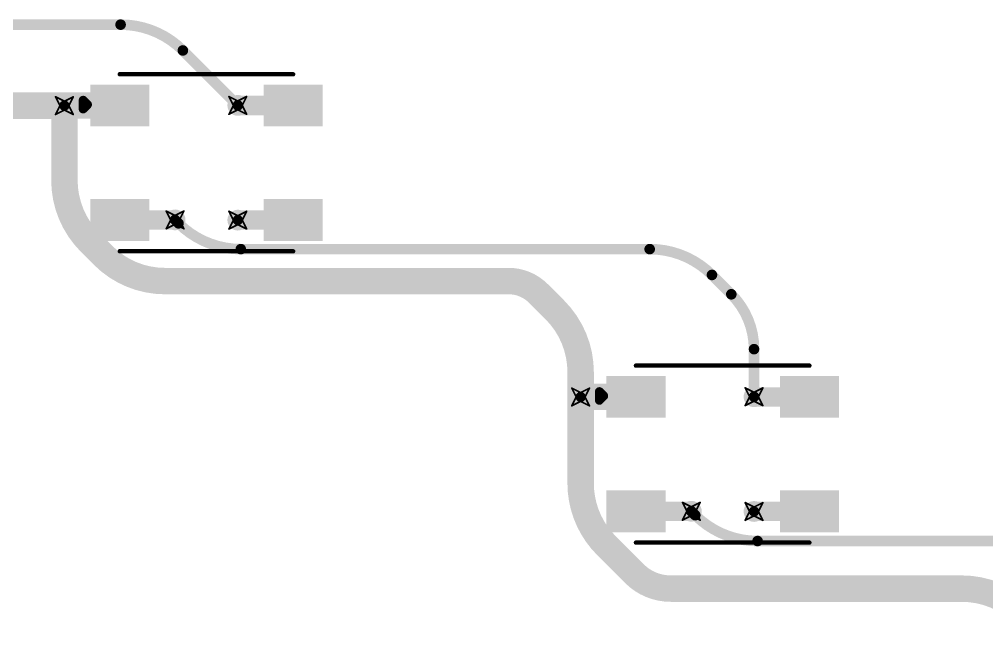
# Model space of a CAD drawing. Header units: inches. Extents: x -11 to 1110, y -7 to 455.
# Drawn here: x 548.43 to 576.32, y 255.49 to 273.02 of the extents above; entities that cross this region are included whole.
import ezdxf

# ---------------------------------------------------------------- set-up
doc = ezdxf.new("R2010")
doc.units = ezdxf.units.IN
for name, color, linetype in [('Bottom Layer', 5, 'Continuous'), ('Drill Drawing', 1, 'Continuous'), ('Top Layer', 1, 'Continuous'), ('Top Overlay', 2, 'Continuous'), ('Top Paste', 8, 'Continuous'), ('Top Solder', 216, 'Continuous'), ('Via Holes', 16, 'Continuous')]:
    doc.layers.add(name, color=color, linetype=linetype)

# ---------------------------------------------------------------- blocks, each defined once
blk = doc.blocks.new('WS2812B_B_W_186')
at = {"layer": 'Top Layer'}
for points in [[(-3.24999985, 2.15000078), (-1.75000031, 2.15000078), (-1.75000031, 1.15000278), (-3.24999985, 1.15000278)], [(3.24999985, 1.15000278), (1.75000031, 1.15000278), (1.75000031, 2.15000078), (3.24999985, 2.15000078)], [(-3.24999985, -1.15000024), (-1.75000031, -1.15000024), (-1.75000031, -2.14999824), (-3.24999985, -2.14999824)], [(1.75000031, -1.15000024), (3.24999985, -1.15000024), (3.24999985, -2.14999824), (1.75000031, -2.14999824)]]:
    blk.add_hatch(color=1, dxfattribs=at).paths.add_polyline_path(points)
at = {"layer": 'Top Paste'}
for points in [[(-3.24999985, 2.15000078), (-1.75000031, 2.15000078), (-1.75000031, 1.15000278), (-3.24999985, 1.15000278)], [(3.24999985, 1.15000278), (1.75000031, 1.15000278), (1.75000031, 2.15000078), (3.24999985, 2.15000078)], [(-3.24999985, -1.15000024), (-1.75000031, -1.15000024), (-1.75000031, -2.14999824), (-3.24999985, -2.14999824)], [(1.75000031, -1.15000024), (3.24999985, -1.15000024), (3.24999985, -2.14999824), (1.75000031, -2.14999824)]]:
    blk.add_hatch(color=8, dxfattribs=at).paths.add_polyline_path(points)
at = {"layer": 'Top Solder'}
for points in [[(-3.35159985, 2.25160078), (-1.64840031, 2.25160078), (-1.64840031, 1.04840278), (-3.35159985, 1.04840278)], [(3.35159985, 1.04840278), (1.64840031, 1.04840278), (1.64840031, 2.25160078), (3.35159985, 2.25160078)], [(-3.35159985, -1.04840024), (-1.64840031, -1.04840024), (-1.64840031, -2.25159824), (-3.35159985, -2.25159824)], [(1.64840031, -1.04840024), (3.35159985, -1.04840024), (3.35159985, -2.25159824), (1.64840031, -2.25159824)]]:
    blk.add_hatch(color=216, dxfattribs=at).paths.add_polyline_path(points)
at = {"layer": 'Top Overlay'}
for points in [[(-2.50000008, 2.55080008, 0.127, 0.127, 0), (2.50000008, 2.55080008, 0.127, 0.127, 0)], [(-3.556, 1.8034, 0.254, 0.254, 0), (-3.429, 1.6764, 0.254, 0.254, 0)], [(-3.556, 1.5494, 0.254, 0.254, 0), (-3.556, 1.8034, 0.254, 0.254, 0)], [(-3.556, 1.5494, 0.254, 0.254, 0), (-3.429, 1.6764, 0.254, 0.254, 0)], [(-2.50000008, -2.55079754, 0.127, 0.127, 0), (2.50000008, -2.55079754, 0.127, 0.127, 0)]]:
    blk.add_lwpolyline(points, format="xyseb", dxfattribs=at)
for points in [[(-2.53175008, 2.55080008, 0.0635, 0.0635, 1), (-2.46825008, 2.55080008, 0.0635, 0.0635, 1)], [(2.46825008, 2.55080008, 0.0635, 0.0635, 1), (2.53175008, 2.55080008, 0.0635, 0.0635, 1)], [(-3.619499999999999, 1.8034, 0.127, 0.127, 1), (-3.4925, 1.8034, 0.127, 0.127, 1)], [(-3.619499999999999, 1.8034, 0.127, 0.127, 1), (-3.4925, 1.8034, 0.127, 0.127, 1)], [(-3.619499999999999, 1.5494, 0.127, 0.127, 1), (-3.4925, 1.5494, 0.127, 0.127, 1)], [(-3.619499999999999, 1.5494, 0.127, 0.127, 1), (-3.4925, 1.5494, 0.127, 0.127, 1)], [(-3.4925, 1.6764, 0.127, 0.127, 1), (-3.3655, 1.6764, 0.127, 0.127, 1)], [(-3.4925, 1.6764, 0.127, 0.127, 1), (-3.3655, 1.6764, 0.127, 0.127, 1)], [(-2.53175008, -2.55079754, 0.0635, 0.0635, 1), (-2.46825008, -2.55079754, 0.0635, 0.0635, 1)], [(2.46825008, -2.55079754, 0.0635, 0.0635, 1), (2.53175008, -2.55079754, 0.0635, 0.0635, 1)]]:
    blk.add_lwpolyline(points, format="xyseb", close=True, dxfattribs=at)
blk = doc.blocks.new('WS2812B_B_W_195')
at = {"layer": 'Top Layer'}
for points in [[(-3.24999985, 2.15000078), (-1.75000031, 2.15000078), (-1.75000031, 1.15000278), (-3.24999985, 1.15000278)], [(3.24999985, 1.15000278), (1.75000031, 1.15000278), (1.75000031, 2.15000078), (3.24999985, 2.15000078)], [(-3.24999985, -1.15000024), (-1.75000031, -1.15000024), (-1.75000031, -2.14999824), (-3.24999985, -2.14999824)], [(1.75000031, -1.15000024), (3.24999985, -1.15000024), (3.24999985, -2.14999824), (1.75000031, -2.14999824)]]:
    blk.add_hatch(color=1, dxfattribs=at).paths.add_polyline_path(points)
at = {"layer": 'Top Paste'}
for points in [[(-3.24999985, 2.15000078), (-1.75000031, 2.15000078), (-1.75000031, 1.15000278), (-3.24999985, 1.15000278)], [(3.24999985, 1.15000278), (1.75000031, 1.15000278), (1.75000031, 2.15000078), (3.24999985, 2.15000078)], [(-3.24999985, -1.15000024), (-1.75000031, -1.15000024), (-1.75000031, -2.14999824), (-3.24999985, -2.14999824)], [(1.75000031, -1.15000024), (3.24999985, -1.15000024), (3.24999985, -2.14999824), (1.75000031, -2.14999824)]]:
    blk.add_hatch(color=8, dxfattribs=at).paths.add_polyline_path(points)
at = {"layer": 'Top Solder'}
for points in [[(-3.35159985, 2.25160078), (-1.64840031, 2.25160078), (-1.64840031, 1.04840278), (-3.35159985, 1.04840278)], [(3.35159985, 1.04840278), (1.64840031, 1.04840278), (1.64840031, 2.25160078), (3.35159985, 2.25160078)], [(-3.35159985, -1.04840024), (-1.64840031, -1.04840024), (-1.64840031, -2.25159824), (-3.35159985, -2.25159824)], [(1.64840031, -1.04840024), (3.35159985, -1.04840024), (3.35159985, -2.25159824), (1.64840031, -2.25159824)]]:
    blk.add_hatch(color=216, dxfattribs=at).paths.add_polyline_path(points)
at = {"layer": 'Top Overlay'}
for points in [[(-2.50000008, 2.55080008, 0.127, 0.127, 0), (2.50000008, 2.55080008, 0.127, 0.127, 0)], [(-3.556, 1.8034, 0.254, 0.254, 0), (-3.429, 1.6764, 0.254, 0.254, 0)], [(-3.556, 1.5494, 0.254, 0.254, 0), (-3.556, 1.8034, 0.254, 0.254, 0)], [(-3.556, 1.5494, 0.254, 0.254, 0), (-3.429, 1.6764, 0.254, 0.254, 0)], [(-2.50000008, -2.55079754, 0.127, 0.127, 0), (2.50000008, -2.55079754, 0.127, 0.127, 0)]]:
    blk.add_lwpolyline(points, format="xyseb", dxfattribs=at)
for points in [[(-2.53175008, 2.55080008, 0.0635, 0.0635, 1), (-2.46825008, 2.55080008, 0.0635, 0.0635, 1)], [(2.46825008, 2.55080008, 0.0635, 0.0635, 1), (2.53175008, 2.55080008, 0.0635, 0.0635, 1)], [(-3.619499999999999, 1.8034, 0.127, 0.127, 1), (-3.4925, 1.8034, 0.127, 0.127, 1)], [(-3.619499999999999, 1.8034, 0.127, 0.127, 1), (-3.4925, 1.8034, 0.127, 0.127, 1)], [(-3.619499999999999, 1.5494, 0.127, 0.127, 1), (-3.4925, 1.5494, 0.127, 0.127, 1)], [(-3.619499999999999, 1.5494, 0.127, 0.127, 1), (-3.4925, 1.5494, 0.127, 0.127, 1)], [(-3.4925, 1.6764, 0.127, 0.127, 1), (-3.3655, 1.6764, 0.127, 0.127, 1)], [(-3.4925, 1.6764, 0.127, 0.127, 1), (-3.3655, 1.6764, 0.127, 0.127, 1)], [(-2.53175008, -2.55079754, 0.0635, 0.0635, 1), (-2.46825008, -2.55079754, 0.0635, 0.0635, 1)], [(2.46825008, -2.55079754, 0.0635, 0.0635, 1), (2.53175008, -2.55079754, 0.0635, 0.0635, 1)]]:
    blk.add_lwpolyline(points, format="xyseb", close=True, dxfattribs=at)

msp = doc.modelspace()

# ---------------------------------------------------------------- hatches: boundary and pattern name
at = {"layer": 'Bottom Layer'}
h = msp.add_hatch(color=5, dxfattribs=at)
edge = h.paths.add_edge_path()
edge.add_arc((549.72896912, 270.5376098), 0.2999994, 0, 360)
h = msp.add_hatch(color=5, dxfattribs=at)
edge = h.paths.add_edge_path()
edge.add_arc((554.72896928, 270.5443916), 0.2999994, 0, 360)
h = msp.add_hatch(color=5, dxfattribs=at)
edge = h.paths.add_edge_path()
edge.add_arc((552.9202302, 267.24439058), 0.2999994, 0, 360)
h = msp.add_hatch(color=5, dxfattribs=at)
edge = h.paths.add_edge_path()
edge.add_arc((554.72896928, 267.23760878), 0.2999994, 0, 360)
h = msp.add_hatch(color=5, dxfattribs=at)
edge = h.paths.add_edge_path()
edge.add_arc((564.61515982, 262.13966622), 0.2999994, 0, 360)
h = msp.add_hatch(color=5, dxfattribs=at)
edge = h.paths.add_edge_path()
edge.add_arc((569.6151599799999, 262.14644802), 0.2999994, 0, 360)
h = msp.add_hatch(color=5, dxfattribs=at)
edge = h.paths.add_edge_path()
edge.add_arc((567.8064209, 258.846447), 0.2999994, 0, 360)
h = msp.add_hatch(color=5, dxfattribs=at)
edge = h.paths.add_edge_path()
edge.add_arc((569.6151599799999, 258.8396652), 0.2999994, 0, 360)
at = {"layer": 'Top Layer'}
h = msp.add_hatch(color=1, dxfattribs=at)
edge = h.paths.add_edge_path()
edge.add_arc((549.72896912, 270.5376098), 0.2999994, 0, 360)
h = msp.add_hatch(color=1, dxfattribs=at)
edge = h.paths.add_edge_path()
edge.add_arc((554.72896928, 270.5443916), 0.2999994, 0, 360)
h = msp.add_hatch(color=1, dxfattribs=at)
edge = h.paths.add_edge_path()
edge.add_arc((552.9202302, 267.24439058), 0.2999994, 0, 360)
h = msp.add_hatch(color=1, dxfattribs=at)
edge = h.paths.add_edge_path()
edge.add_arc((554.72896928, 267.23760878), 0.2999994, 0, 360)
h = msp.add_hatch(color=1, dxfattribs=at)
edge = h.paths.add_edge_path()
edge.add_arc((564.61515982, 262.13966622), 0.2999994, 0, 360)
h = msp.add_hatch(color=1, dxfattribs=at)
edge = h.paths.add_edge_path()
edge.add_arc((569.6151599799999, 262.14644802), 0.2999994, 0, 360)
h = msp.add_hatch(color=1, dxfattribs=at)
edge = h.paths.add_edge_path()
edge.add_arc((567.8064209, 258.846447), 0.2999994, 0, 360)
h = msp.add_hatch(color=1, dxfattribs=at)
edge = h.paths.add_edge_path()
edge.add_arc((569.6151599799999, 258.8396652), 0.2999994, 0, 360)
at = {"layer": 'Via Holes'}
h = msp.add_hatch(color=7, dxfattribs=at)
edge = h.paths.add_edge_path()
edge.add_arc((549.72896912, 270.5376098), 0.1499997, 0, 360)
h = msp.add_hatch(color=7, dxfattribs=at)
edge = h.paths.add_edge_path()
edge.add_arc((554.72896928, 270.5443916), 0.1499997, 0, 360)
h = msp.add_hatch(color=7, dxfattribs=at)
edge = h.paths.add_edge_path()
edge.add_arc((552.9202302, 267.24439058), 0.1499997, 0, 360)
h = msp.add_hatch(color=7, dxfattribs=at)
edge = h.paths.add_edge_path()
edge.add_arc((554.72896928, 267.23760878), 0.1499997, 0, 360)
h = msp.add_hatch(color=7, dxfattribs=at)
edge = h.paths.add_edge_path()
edge.add_arc((564.61515982, 262.13966622), 0.1499997, 0, 360)
h = msp.add_hatch(color=7, dxfattribs=at)
edge = h.paths.add_edge_path()
edge.add_arc((569.6151599799999, 262.14644802), 0.1499997, 0, 360)
h = msp.add_hatch(color=7, dxfattribs=at)
edge = h.paths.add_edge_path()
edge.add_arc((567.8064209, 258.846447), 0.1499997, 0, 360)
h = msp.add_hatch(color=7, dxfattribs=at)
edge = h.paths.add_edge_path()
edge.add_arc((569.6151599799999, 258.8396652), 0.1499997, 0, 360)

# ---------------------------------------------------------------- linework, layer by layer
at = {"layer": 'Bottom Layer'}
for points in [[(540.11492434, 272.8722, 0.3048, 0.3048, 0), (551.3490573199999, 272.8722, 0.3048, 0.3048, 0)], [(551.3490573199999, 272.8722, 0.3048, 0.3048, -0.198912367379658), (553.1451090999999, 272.12825178, 0.3048, 0.3048, 0)], [(553.1451090999999, 272.12825178, 0.3048, 0.3048, 0), (554.72896928, 270.5443916, 0.3048, 0.3048, 0)], [(538.3614937599999, 270.5376098, 0.7619999999999999, 0.7619999999999999, 0), (549.72896912, 270.5376098, 0.7619999999999999, 0.7619999999999999, 0)], [(549.72896912, 268.39033444, 0.7619999999999999, 0.7619999999999999, 0), (549.72896912, 270.5376098, 0.7619999999999999, 0.7619999999999999, 0)], [(550.47291734, 266.59428266, 0.7619999999999999, 0.7619999999999999, -0.198912367379658), (549.72896912, 268.39033444, 0.7619999999999999, 0.7619999999999999, 0)], [(552.9202302, 267.24439058, 0.3048, 0.3048, 0), (553.0188736399999, 267.14574714, 0.3048, 0.3048, 0)], [(554.81492542, 266.40179892, 0.3048, 0.3048, -0.198912367379658), (553.0188736399999, 267.14574714, 0.3048, 0.3048, 0)], [(550.47291734, 266.59428266, 0.7619999999999999, 0.7619999999999999, 0), (550.8498, 266.2174, 0.7619999999999999, 0.7619999999999999, 0)], [(552.6281098799999, 265.4808, 0.7619999999999999, 0.7619999999999999, -0.198912367379658), (550.8498, 266.2174, 0.7619999999999999, 0.7619999999999999, 0)], [(554.81492542, 266.40179892, 0.3048, 0.3048, 0), (566.60589752, 266.40179892, 0.3048, 0.3048, 0)], [(566.60589752, 266.40179892, 0.3048, 0.3048, -0.198912367379658), (568.4019493, 265.6578507, 0.3048, 0.3048, 0)], [(552.6281098799999, 265.4808, 0.7619999999999999, 0.7619999999999999, 0), (562.5389054, 265.4808, 0.7619999999999999, 0.7619999999999999, 0)], [(562.5389054, 265.4808, 0.7619999999999999, 0.7619999999999999, -0.198912367379658), (563.3974, 265.1252, 0.7619999999999999, 0.7619999999999999, 0)], [(568.4019493, 265.6578507, 0.3048, 0.3048, 0), (568.96009144, 265.09970856, 0.3048, 0.3048, 0)], [(563.3974, 265.1252, 0.7619999999999999, 0.7619999999999999, 0), (563.8712115999999, 264.6513884, 0.7619999999999999, 0.7619999999999999, 0)], [(563.8712115999999, 264.6513884, 0.7619999999999999, 0.7619999999999999, -0.198912367379658), (564.61515982, 262.85533662, 0.7619999999999999, 0.7619999999999999, 0)], [(568.96009144, 265.09970856, 0.3048, 0.3048, -0.198897164109242), (569.6151599799999, 263.5181039, 0.3048, 0.3048, 0)], [(569.6151599799999, 262.14644802, 0.3048, 0.3048, 0), (569.6151599799999, 263.5181039, 0.3048, 0.3048, 0)], [(564.61515982, 262.13966622, 0.7619999999999999, 0.7619999999999999, 0), (564.61515982, 262.85533662, 0.7619999999999999, 0.7619999999999999, 0)], [(564.61515982, 259.65094374, 0.7619999999999999, 0.7619999999999999, 0), (564.61515982, 262.13966622, 0.7619999999999999, 0.7619999999999999, 0)], [(565.3591080399999, 257.85489196, 0.7619999999999999, 0.7619999999999999, -0.198912367379658), (564.61515982, 259.65094374, 0.7619999999999999, 0.7619999999999999, 0)], [(567.8064209, 258.846447, 0.3048, 0.3048, 0), (567.92111968, 258.73174822, 0.3048, 0.3048, 0)], [(569.7171714599999, 257.9878, 0.3048, 0.3048, -0.198912367379658), (567.92111968, 258.73174822, 0.3048, 0.3048, 0)], [(565.3591080399999, 257.85489196, 0.7619999999999999, 0.7619999999999999, 0), (566.1659999999999, 257.0479999999999, 0.7619999999999999, 0.7619999999999999, 0)], [(569.7171714599999, 257.9878, 0.3048, 0.3048, 0), (579.74429644, 257.9878, 0.3048, 0.3048, 0)], [(567.2084566399999, 256.6162, 0.7619999999999999, 0.7619999999999999, -0.198912367379658), (566.1659999999999, 257.0479999999999, 0.7619999999999999, 0.7619999999999999, 0)], [(567.2084566399999, 256.6162, 0.7619999999999999, 0.7619999999999999, 0), (575.6040964399999, 256.6162, 0.7619999999999999, 0.7619999999999999, 0)], [(575.6040964399999, 256.6162, 0.7619999999999999, 0.7619999999999999, -0.198912367379658), (577.40014822, 255.87225178, 0.7619999999999999, 0.7619999999999999, 0)]]:
    msp.add_lwpolyline(points, format="xyseb", dxfattribs=at)
for points in [[(551.27285732, 272.8722, 0.1524, 0.1524, 1), (551.42525732, 272.8722, 0.1524, 0.1524, 1)], [(551.27285732, 272.8722, 0.1524, 0.1524, 1), (551.42525732, 272.8722, 0.1524, 0.1524, 1)], [(553.0689090999999, 272.12825178, 0.1524, 0.1524, 1), (553.2213091, 272.12825178, 0.1524, 0.1524, 1)], [(553.0689090999999, 272.12825178, 0.1524, 0.1524, 1), (553.2213091, 272.12825178, 0.1524, 0.1524, 1)], [(549.53846912, 270.5376098, 0.3809999999999999, 0.3809999999999999, 1), (549.9194691199999, 270.5376098, 0.3809999999999999, 0.3809999999999999, 1)], [(549.53846912, 270.5376098, 0.3809999999999999, 0.3809999999999999, 1), (549.9194691199999, 270.5376098, 0.3809999999999999, 0.3809999999999999, 1)], [(554.65276928, 270.5443916, 0.1524, 0.1524, 1), (554.80516928, 270.5443916, 0.1524, 0.1524, 1)], [(549.53846912, 268.39033444, 0.3809999999999999, 0.3809999999999999, 1), (549.9194691199999, 268.39033444, 0.3809999999999999, 0.3809999999999999, 1)], [(549.53846912, 268.39033444, 0.3809999999999999, 0.3809999999999999, 1), (549.9194691199999, 268.39033444, 0.3809999999999999, 0.3809999999999999, 1)], [(552.8440301999999, 267.24439058, 0.1524, 0.1524, 1), (552.9964302, 267.24439058, 0.1524, 0.1524, 1)], [(552.94267364, 267.14574714, 0.1524, 0.1524, 1), (553.09507364, 267.14574714, 0.1524, 0.1524, 1)], [(552.94267364, 267.14574714, 0.1524, 0.1524, 1), (553.09507364, 267.14574714, 0.1524, 0.1524, 1)], [(550.28241734, 266.59428266, 0.3809999999999999, 0.3809999999999999, 1), (550.66341734, 266.59428266, 0.3809999999999999, 0.3809999999999999, 1)], [(550.28241734, 266.59428266, 0.3809999999999999, 0.3809999999999999, 1), (550.66341734, 266.59428266, 0.3809999999999999, 0.3809999999999999, 1)], [(550.6593, 266.2174, 0.3809999999999999, 0.3809999999999999, 1), (551.0403, 266.2174, 0.3809999999999999, 0.3809999999999999, 1)], [(550.6593, 266.2174, 0.3809999999999999, 0.3809999999999999, 1), (551.0403, 266.2174, 0.3809999999999999, 0.3809999999999999, 1)], [(554.7387254199999, 266.40179892, 0.1524, 0.1524, 1), (554.89112542, 266.40179892, 0.1524, 0.1524, 1)], [(554.7387254199999, 266.40179892, 0.1524, 0.1524, 1), (554.89112542, 266.40179892, 0.1524, 0.1524, 1)], [(566.52969752, 266.40179892, 0.1524, 0.1524, 1), (566.68209752, 266.40179892, 0.1524, 0.1524, 1)], [(566.52969752, 266.40179892, 0.1524, 0.1524, 1), (566.68209752, 266.40179892, 0.1524, 0.1524, 1)], [(552.43760988, 265.4808, 0.3809999999999999, 0.3809999999999999, 1), (552.8186098799999, 265.4808, 0.3809999999999999, 0.3809999999999999, 1)], [(552.43760988, 265.4808, 0.3809999999999999, 0.3809999999999999, 1), (552.8186098799999, 265.4808, 0.3809999999999999, 0.3809999999999999, 1)], [(562.3484053999999, 265.4808, 0.3809999999999999, 0.3809999999999999, 1), (562.7294053999999, 265.4808, 0.3809999999999999, 0.3809999999999999, 1)], [(562.3484053999999, 265.4808, 0.3809999999999999, 0.3809999999999999, 1), (562.7294053999999, 265.4808, 0.3809999999999999, 0.3809999999999999, 1)], [(568.3257493, 265.6578507, 0.1524, 0.1524, 1), (568.4781492999999, 265.6578507, 0.1524, 0.1524, 1)], [(568.3257493, 265.6578507, 0.1524, 0.1524, 1), (568.4781492999999, 265.6578507, 0.1524, 0.1524, 1)], [(563.2069, 265.1252, 0.3809999999999999, 0.3809999999999999, 1), (563.5879, 265.1252, 0.3809999999999999, 0.3809999999999999, 1)], [(563.2069, 265.1252, 0.3809999999999999, 0.3809999999999999, 1), (563.5879, 265.1252, 0.3809999999999999, 0.3809999999999999, 1)], [(563.6807115999999, 264.6513884, 0.3809999999999999, 0.3809999999999999, 1), (564.0617116, 264.6513884, 0.3809999999999999, 0.3809999999999999, 1)], [(563.6807115999999, 264.6513884, 0.3809999999999999, 0.3809999999999999, 1), (564.0617116, 264.6513884, 0.3809999999999999, 0.3809999999999999, 1)], [(568.88389144, 265.09970856, 0.1524, 0.1524, 1), (569.03629144, 265.09970856, 0.1524, 0.1524, 1)], [(568.88389144, 265.09970856, 0.1524, 0.1524, 1), (569.03629144, 265.09970856, 0.1524, 0.1524, 1)], [(569.53895998, 263.5181039, 0.1524, 0.1524, 1), (569.69135998, 263.5181039, 0.1524, 0.1524, 1)], [(569.53895998, 263.5181039, 0.1524, 0.1524, 1), (569.69135998, 263.5181039, 0.1524, 0.1524, 1)], [(564.42465982, 262.85533662, 0.3809999999999999, 0.3809999999999999, 1), (564.80565982, 262.85533662, 0.3809999999999999, 0.3809999999999999, 1)], [(564.42465982, 262.85533662, 0.3809999999999999, 0.3809999999999999, 1), (564.80565982, 262.85533662, 0.3809999999999999, 0.3809999999999999, 1)], [(564.42465982, 262.13966622, 0.3809999999999999, 0.3809999999999999, 1), (564.80565982, 262.13966622, 0.3809999999999999, 0.3809999999999999, 1)], [(564.42465982, 262.13966622, 0.3809999999999999, 0.3809999999999999, 1), (564.80565982, 262.13966622, 0.3809999999999999, 0.3809999999999999, 1)], [(569.53895998, 262.14644802, 0.1524, 0.1524, 1), (569.69135998, 262.14644802, 0.1524, 0.1524, 1)], [(564.42465982, 259.65094374, 0.3809999999999999, 0.3809999999999999, 1), (564.80565982, 259.65094374, 0.3809999999999999, 0.3809999999999999, 1)], [(564.42465982, 259.65094374, 0.3809999999999999, 0.3809999999999999, 1), (564.80565982, 259.65094374, 0.3809999999999999, 0.3809999999999999, 1)], [(567.7302209, 258.846447, 0.1524, 0.1524, 1), (567.8826209, 258.846447, 0.1524, 0.1524, 1)], [(567.84491968, 258.73174822, 0.1524, 0.1524, 1), (567.9973196799999, 258.73174822, 0.1524, 0.1524, 1)], [(567.84491968, 258.73174822, 0.1524, 0.1524, 1), (567.9973196799999, 258.73174822, 0.1524, 0.1524, 1)], [(565.16860804, 257.85489196, 0.3809999999999999, 0.3809999999999999, 1), (565.54960804, 257.85489196, 0.3809999999999999, 0.3809999999999999, 1)], [(565.16860804, 257.85489196, 0.3809999999999999, 0.3809999999999999, 1), (565.54960804, 257.85489196, 0.3809999999999999, 0.3809999999999999, 1)], [(569.64097146, 257.9878, 0.1524, 0.1524, 1), (569.7933714599999, 257.9878, 0.1524, 0.1524, 1)], [(569.64097146, 257.9878, 0.1524, 0.1524, 1), (569.7933714599999, 257.9878, 0.1524, 0.1524, 1)], [(565.9754999999999, 257.0479999999999, 0.3809999999999999, 0.3809999999999999, 1), (566.3565, 257.0479999999999, 0.3809999999999999, 0.3809999999999999, 1)], [(565.9754999999999, 257.0479999999999, 0.3809999999999999, 0.3809999999999999, 1), (566.3565, 257.0479999999999, 0.3809999999999999, 0.3809999999999999, 1)], [(567.01795664, 256.6162, 0.3809999999999999, 0.3809999999999999, 1), (567.3989566399999, 256.6162, 0.3809999999999999, 0.3809999999999999, 1)], [(567.01795664, 256.6162, 0.3809999999999999, 0.3809999999999999, 1), (567.3989566399999, 256.6162, 0.3809999999999999, 0.3809999999999999, 1)], [(575.4135964399999, 256.6162, 0.3809999999999999, 0.3809999999999999, 1), (575.79459644, 256.6162, 0.3809999999999999, 0.3809999999999999, 1)], [(575.4135964399999, 256.6162, 0.3809999999999999, 0.3809999999999999, 1), (575.79459644, 256.6162, 0.3809999999999999, 0.3809999999999999, 1)]]:
    msp.add_lwpolyline(points, format="xyseb", close=True, dxfattribs=at)
at = {"layer": 'Drill Drawing'}
for points in [[(549.47496912, 270.7916098, 0.0508, 0.0508, 0), (549.72896912, 270.6646098, 0.0508, 0.0508, 0)], [(549.47496912, 270.7916098, 0.0508, 0.0508, 0), (549.6019691199999, 270.5376098, 0.0508, 0.0508, 0)], [(549.72896912, 270.6646098, 0.0508, 0.0508, 0), (549.98296912, 270.7916098, 0.0508, 0.0508, 0)], [(549.8559691199999, 270.5376098, 0.0508, 0.0508, 0), (549.98296912, 270.7916098, 0.0508, 0.0508, 0)], [(554.47496928, 270.7983915999999, 0.0508, 0.0508, 0), (554.72896928, 270.6713916, 0.0508, 0.0508, 0)], [(554.47496928, 270.7983915999999, 0.0508, 0.0508, 0), (554.6019692799999, 270.5443916, 0.0508, 0.0508, 0)], [(554.47496928, 270.2903916, 0.0508, 0.0508, 0), (554.6019692799999, 270.5443916, 0.0508, 0.0508, 0)], [(554.72896928, 270.6713916, 0.0508, 0.0508, 0), (554.9829692799999, 270.7983915999999, 0.0508, 0.0508, 0)], [(554.85596928, 270.5443916, 0.0508, 0.0508, 0), (554.9829692799999, 270.7983915999999, 0.0508, 0.0508, 0)], [(554.85596928, 270.5443916, 0.0508, 0.0508, 0), (554.9829692799999, 270.2903916, 0.0508, 0.0508, 0)], [(549.47496912, 270.2836098, 0.0508, 0.0508, 0), (549.6019691199999, 270.5376098, 0.0508, 0.0508, 0)], [(549.47496912, 270.2836098, 0.0508, 0.0508, 0), (549.72896912, 270.4106098, 0.0508, 0.0508, 0)], [(549.72896912, 270.4106098, 0.0508, 0.0508, 0), (549.98296912, 270.2836098, 0.0508, 0.0508, 0)], [(549.8559691199999, 270.5376098, 0.0508, 0.0508, 0), (549.98296912, 270.2836098, 0.0508, 0.0508, 0)], [(554.47496928, 270.2903916, 0.0508, 0.0508, 0), (554.72896928, 270.4173916, 0.0508, 0.0508, 0)], [(554.72896928, 270.4173916, 0.0508, 0.0508, 0), (554.9829692799999, 270.2903916, 0.0508, 0.0508, 0)], [(552.6662302, 267.49839058, 0.0508, 0.0508, 0), (552.9202302, 267.37139058, 0.0508, 0.0508, 0)], [(552.6662302, 267.49839058, 0.0508, 0.0508, 0), (552.7932301999999, 267.24439058, 0.0508, 0.0508, 0)], [(552.9202302, 267.37139058, 0.0508, 0.0508, 0), (553.1742302, 267.49839058, 0.0508, 0.0508, 0)], [(553.0472302, 267.24439058, 0.0508, 0.0508, 0), (553.1742302, 267.49839058, 0.0508, 0.0508, 0)], [(554.47496928, 267.49160878, 0.0508, 0.0508, 0), (554.72896928, 267.36460878, 0.0508, 0.0508, 0)], [(554.47496928, 267.49160878, 0.0508, 0.0508, 0), (554.6019692799999, 267.23760878, 0.0508, 0.0508, 0)], [(554.72896928, 267.36460878, 0.0508, 0.0508, 0), (554.9829692799999, 267.49160878, 0.0508, 0.0508, 0)], [(554.85596928, 267.23760878, 0.0508, 0.0508, 0), (554.9829692799999, 267.49160878, 0.0508, 0.0508, 0)], [(552.6662302, 266.99039058, 0.0508, 0.0508, 0), (552.7932301999999, 267.24439058, 0.0508, 0.0508, 0)], [(553.0472302, 267.24439058, 0.0508, 0.0508, 0), (553.1742302, 266.99039058, 0.0508, 0.0508, 0)], [(554.47496928, 266.98360878, 0.0508, 0.0508, 0), (554.6019692799999, 267.23760878, 0.0508, 0.0508, 0)], [(554.85596928, 267.23760878, 0.0508, 0.0508, 0), (554.9829692799999, 266.98360878, 0.0508, 0.0508, 0)], [(552.6662302, 266.99039058, 0.0508, 0.0508, 0), (552.9202302, 267.1173905799999, 0.0508, 0.0508, 0)], [(552.9202302, 267.1173905799999, 0.0508, 0.0508, 0), (553.1742302, 266.99039058, 0.0508, 0.0508, 0)], [(554.47496928, 266.98360878, 0.0508, 0.0508, 0), (554.72896928, 267.11060878, 0.0508, 0.0508, 0)], [(554.72896928, 267.11060878, 0.0508, 0.0508, 0), (554.9829692799999, 266.98360878, 0.0508, 0.0508, 0)], [(564.3611598199999, 262.3936662199999, 0.0508, 0.0508, 0), (564.61515982, 262.26666622, 0.0508, 0.0508, 0)], [(564.3611598199999, 262.3936662199999, 0.0508, 0.0508, 0), (564.48815982, 262.13966622, 0.0508, 0.0508, 0)], [(564.61515982, 262.26666622, 0.0508, 0.0508, 0), (564.8691598199999, 262.3936662199999, 0.0508, 0.0508, 0)], [(564.74215982, 262.13966622, 0.0508, 0.0508, 0), (564.8691598199999, 262.3936662199999, 0.0508, 0.0508, 0)], [(569.3611599799999, 262.40044802, 0.0508, 0.0508, 0), (569.6151599799999, 262.27344802, 0.0508, 0.0508, 0)], [(569.3611599799999, 262.40044802, 0.0508, 0.0508, 0), (569.48815998, 262.14644802, 0.0508, 0.0508, 0)], [(569.6151599799999, 262.27344802, 0.0508, 0.0508, 0), (569.86915998, 262.40044802, 0.0508, 0.0508, 0)], [(569.7421599799999, 262.14644802, 0.0508, 0.0508, 0), (569.86915998, 262.40044802, 0.0508, 0.0508, 0)], [(564.3611598199999, 261.88566622, 0.0508, 0.0508, 0), (564.48815982, 262.13966622, 0.0508, 0.0508, 0)], [(564.3611598199999, 261.88566622, 0.0508, 0.0508, 0), (564.61515982, 262.01266622, 0.0508, 0.0508, 0)], [(564.61515982, 262.01266622, 0.0508, 0.0508, 0), (564.8691598199999, 261.88566622, 0.0508, 0.0508, 0)], [(564.74215982, 262.13966622, 0.0508, 0.0508, 0), (564.8691598199999, 261.88566622, 0.0508, 0.0508, 0)], [(569.3611599799999, 261.89244802, 0.0508, 0.0508, 0), (569.48815998, 262.14644802, 0.0508, 0.0508, 0)], [(569.3611599799999, 261.89244802, 0.0508, 0.0508, 0), (569.6151599799999, 262.01944802, 0.0508, 0.0508, 0)], [(569.6151599799999, 262.01944802, 0.0508, 0.0508, 0), (569.86915998, 261.89244802, 0.0508, 0.0508, 0)], [(569.7421599799999, 262.14644802, 0.0508, 0.0508, 0), (569.86915998, 261.89244802, 0.0508, 0.0508, 0)], [(567.5524208999999, 259.100447, 0.0508, 0.0508, 0), (567.8064209, 258.973447, 0.0508, 0.0508, 0)], [(567.5524208999999, 259.100447, 0.0508, 0.0508, 0), (567.6794209, 258.846447, 0.0508, 0.0508, 0)], [(567.5524208999999, 258.592447, 0.0508, 0.0508, 0), (567.6794209, 258.846447, 0.0508, 0.0508, 0)], [(567.8064209, 258.973447, 0.0508, 0.0508, 0), (568.0604208999999, 259.100447, 0.0508, 0.0508, 0)], [(567.9334209, 258.846447, 0.0508, 0.0508, 0), (568.0604208999999, 259.100447, 0.0508, 0.0508, 0)], [(567.9334209, 258.846447, 0.0508, 0.0508, 0), (568.0604208999999, 258.592447, 0.0508, 0.0508, 0)], [(569.3611599799999, 259.0936652, 0.0508, 0.0508, 0), (569.6151599799999, 258.9666652, 0.0508, 0.0508, 0)], [(569.3611599799999, 259.0936652, 0.0508, 0.0508, 0), (569.48815998, 258.8396652, 0.0508, 0.0508, 0)], [(569.3611599799999, 258.5856652, 0.0508, 0.0508, 0), (569.48815998, 258.8396652, 0.0508, 0.0508, 0)], [(569.6151599799999, 258.9666652, 0.0508, 0.0508, 0), (569.86915998, 259.0936652, 0.0508, 0.0508, 0)], [(569.7421599799999, 258.8396652, 0.0508, 0.0508, 0), (569.86915998, 259.0936652, 0.0508, 0.0508, 0)], [(569.7421599799999, 258.8396652, 0.0508, 0.0508, 0), (569.86915998, 258.5856652, 0.0508, 0.0508, 0)], [(567.5524208999999, 258.592447, 0.0508, 0.0508, 0), (567.8064209, 258.719447, 0.0508, 0.0508, 0)], [(567.8064209, 258.719447, 0.0508, 0.0508, 0), (568.0604208999999, 258.592447, 0.0508, 0.0508, 0)], [(569.3611599799999, 258.5856652, 0.0508, 0.0508, 0), (569.6151599799999, 258.7126651999999, 0.0508, 0.0508, 0)], [(569.6151599799999, 258.7126651999999, 0.0508, 0.0508, 0), (569.86915998, 258.5856652, 0.0508, 0.0508, 0)]]:
    msp.add_lwpolyline(points, format="xyseb", dxfattribs=at)
for points in [[(549.46226912, 270.7916098, 0.0254, 0.0254, 1), (549.48766912, 270.7916098, 0.0254, 0.0254, 1)], [(549.46226912, 270.7916098, 0.0254, 0.0254, 1), (549.48766912, 270.7916098, 0.0254, 0.0254, 1)], [(549.71626912, 270.6646098, 0.0254, 0.0254, 1), (549.74166912, 270.6646098, 0.0254, 0.0254, 1)], [(549.71626912, 270.6646098, 0.0254, 0.0254, 1), (549.74166912, 270.6646098, 0.0254, 0.0254, 1)], [(549.9702691199999, 270.7916098, 0.0254, 0.0254, 1), (549.99566912, 270.7916098, 0.0254, 0.0254, 1)], [(549.9702691199999, 270.7916098, 0.0254, 0.0254, 1), (549.99566912, 270.7916098, 0.0254, 0.0254, 1)], [(554.46226928, 270.7983915999999, 0.0254, 0.0254, 1), (554.48766928, 270.7983915999999, 0.0254, 0.0254, 1)], [(554.46226928, 270.7983915999999, 0.0254, 0.0254, 1), (554.48766928, 270.7983915999999, 0.0254, 0.0254, 1)], [(554.5892692799999, 270.5443916, 0.0254, 0.0254, 1), (554.61466928, 270.5443916, 0.0254, 0.0254, 1)], [(554.5892692799999, 270.5443916, 0.0254, 0.0254, 1), (554.61466928, 270.5443916, 0.0254, 0.0254, 1)], [(554.71626928, 270.6713916, 0.0254, 0.0254, 1), (554.74166928, 270.6713916, 0.0254, 0.0254, 1)], [(554.71626928, 270.6713916, 0.0254, 0.0254, 1), (554.74166928, 270.6713916, 0.0254, 0.0254, 1)], [(554.84326928, 270.5443916, 0.0254, 0.0254, 1), (554.86866928, 270.5443916, 0.0254, 0.0254, 1)], [(554.84326928, 270.5443916, 0.0254, 0.0254, 1), (554.86866928, 270.5443916, 0.0254, 0.0254, 1)], [(554.97026928, 270.7983915999999, 0.0254, 0.0254, 1), (554.9956692799999, 270.7983915999999, 0.0254, 0.0254, 1)], [(554.97026928, 270.7983915999999, 0.0254, 0.0254, 1), (554.9956692799999, 270.7983915999999, 0.0254, 0.0254, 1)], [(549.46226912, 270.2836098, 0.0254, 0.0254, 1), (549.48766912, 270.2836098, 0.0254, 0.0254, 1)], [(549.46226912, 270.2836098, 0.0254, 0.0254, 1), (549.48766912, 270.2836098, 0.0254, 0.0254, 1)], [(549.58926912, 270.5376098, 0.0254, 0.0254, 1), (549.6146691199999, 270.5376098, 0.0254, 0.0254, 1)], [(549.58926912, 270.5376098, 0.0254, 0.0254, 1), (549.6146691199999, 270.5376098, 0.0254, 0.0254, 1)], [(549.71626912, 270.4106098, 0.0254, 0.0254, 1), (549.74166912, 270.4106098, 0.0254, 0.0254, 1)], [(549.71626912, 270.4106098, 0.0254, 0.0254, 1), (549.74166912, 270.4106098, 0.0254, 0.0254, 1)], [(549.84326912, 270.5376098, 0.0254, 0.0254, 1), (549.8686691199999, 270.5376098, 0.0254, 0.0254, 1)], [(549.84326912, 270.5376098, 0.0254, 0.0254, 1), (549.8686691199999, 270.5376098, 0.0254, 0.0254, 1)], [(549.9702691199999, 270.2836098, 0.0254, 0.0254, 1), (549.99566912, 270.2836098, 0.0254, 0.0254, 1)], [(549.9702691199999, 270.2836098, 0.0254, 0.0254, 1), (549.99566912, 270.2836098, 0.0254, 0.0254, 1)], [(554.46226928, 270.2903916, 0.0254, 0.0254, 1), (554.48766928, 270.2903916, 0.0254, 0.0254, 1)], [(554.46226928, 270.2903916, 0.0254, 0.0254, 1), (554.48766928, 270.2903916, 0.0254, 0.0254, 1)], [(554.71626928, 270.4173916, 0.0254, 0.0254, 1), (554.74166928, 270.4173916, 0.0254, 0.0254, 1)], [(554.71626928, 270.4173916, 0.0254, 0.0254, 1), (554.74166928, 270.4173916, 0.0254, 0.0254, 1)], [(554.97026928, 270.2903916, 0.0254, 0.0254, 1), (554.9956692799999, 270.2903916, 0.0254, 0.0254, 1)], [(554.97026928, 270.2903916, 0.0254, 0.0254, 1), (554.9956692799999, 270.2903916, 0.0254, 0.0254, 1)], [(552.6535302, 267.49839058, 0.0254, 0.0254, 1), (552.6789302, 267.49839058, 0.0254, 0.0254, 1)], [(552.6535302, 267.49839058, 0.0254, 0.0254, 1), (552.6789302, 267.49839058, 0.0254, 0.0254, 1)], [(553.1615302, 267.49839058, 0.0254, 0.0254, 1), (553.1869301999999, 267.49839058, 0.0254, 0.0254, 1)], [(553.1615302, 267.49839058, 0.0254, 0.0254, 1), (553.1869301999999, 267.49839058, 0.0254, 0.0254, 1)], [(554.46226928, 267.49160878, 0.0254, 0.0254, 1), (554.48766928, 267.49160878, 0.0254, 0.0254, 1)], [(554.46226928, 267.49160878, 0.0254, 0.0254, 1), (554.48766928, 267.49160878, 0.0254, 0.0254, 1)], [(554.97026928, 267.49160878, 0.0254, 0.0254, 1), (554.9956692799999, 267.49160878, 0.0254, 0.0254, 1)], [(554.97026928, 267.49160878, 0.0254, 0.0254, 1), (554.9956692799999, 267.49160878, 0.0254, 0.0254, 1)], [(552.7805302, 267.24439058, 0.0254, 0.0254, 1), (552.8059301999999, 267.24439058, 0.0254, 0.0254, 1)], [(552.7805302, 267.24439058, 0.0254, 0.0254, 1), (552.8059301999999, 267.24439058, 0.0254, 0.0254, 1)], [(552.9075302, 267.37139058, 0.0254, 0.0254, 1), (552.9329302, 267.37139058, 0.0254, 0.0254, 1)], [(552.9075302, 267.37139058, 0.0254, 0.0254, 1), (552.9329302, 267.37139058, 0.0254, 0.0254, 1)], [(553.0345302, 267.24439058, 0.0254, 0.0254, 1), (553.0599301999999, 267.24439058, 0.0254, 0.0254, 1)], [(553.0345302, 267.24439058, 0.0254, 0.0254, 1), (553.0599301999999, 267.24439058, 0.0254, 0.0254, 1)], [(554.5892692799999, 267.23760878, 0.0254, 0.0254, 1), (554.61466928, 267.23760878, 0.0254, 0.0254, 1)], [(554.5892692799999, 267.23760878, 0.0254, 0.0254, 1), (554.61466928, 267.23760878, 0.0254, 0.0254, 1)], [(554.71626928, 267.36460878, 0.0254, 0.0254, 1), (554.74166928, 267.36460878, 0.0254, 0.0254, 1)], [(554.71626928, 267.36460878, 0.0254, 0.0254, 1), (554.74166928, 267.36460878, 0.0254, 0.0254, 1)], [(554.84326928, 267.23760878, 0.0254, 0.0254, 1), (554.86866928, 267.23760878, 0.0254, 0.0254, 1)], [(554.84326928, 267.23760878, 0.0254, 0.0254, 1), (554.86866928, 267.23760878, 0.0254, 0.0254, 1)], [(552.6535302, 266.99039058, 0.0254, 0.0254, 1), (552.6789302, 266.99039058, 0.0254, 0.0254, 1)], [(552.6535302, 266.99039058, 0.0254, 0.0254, 1), (552.6789302, 266.99039058, 0.0254, 0.0254, 1)], [(552.9075302, 267.1173905799999, 0.0254, 0.0254, 1), (552.9329302, 267.1173905799999, 0.0254, 0.0254, 1)], [(552.9075302, 267.1173905799999, 0.0254, 0.0254, 1), (552.9329302, 267.1173905799999, 0.0254, 0.0254, 1)], [(553.1615302, 266.99039058, 0.0254, 0.0254, 1), (553.1869301999999, 266.99039058, 0.0254, 0.0254, 1)], [(553.1615302, 266.99039058, 0.0254, 0.0254, 1), (553.1869301999999, 266.99039058, 0.0254, 0.0254, 1)], [(554.46226928, 266.98360878, 0.0254, 0.0254, 1), (554.48766928, 266.98360878, 0.0254, 0.0254, 1)], [(554.46226928, 266.98360878, 0.0254, 0.0254, 1), (554.48766928, 266.98360878, 0.0254, 0.0254, 1)], [(554.71626928, 267.11060878, 0.0254, 0.0254, 1), (554.74166928, 267.11060878, 0.0254, 0.0254, 1)], [(554.71626928, 267.11060878, 0.0254, 0.0254, 1), (554.74166928, 267.11060878, 0.0254, 0.0254, 1)], [(554.97026928, 266.98360878, 0.0254, 0.0254, 1), (554.9956692799999, 266.98360878, 0.0254, 0.0254, 1)], [(554.97026928, 266.98360878, 0.0254, 0.0254, 1), (554.9956692799999, 266.98360878, 0.0254, 0.0254, 1)], [(564.34845982, 262.3936662199999, 0.0254, 0.0254, 1), (564.3738598199999, 262.3936662199999, 0.0254, 0.0254, 1)], [(564.34845982, 262.3936662199999, 0.0254, 0.0254, 1), (564.3738598199999, 262.3936662199999, 0.0254, 0.0254, 1)], [(564.6024598199999, 262.26666622, 0.0254, 0.0254, 1), (564.6278598199999, 262.26666622, 0.0254, 0.0254, 1)], [(564.6024598199999, 262.26666622, 0.0254, 0.0254, 1), (564.6278598199999, 262.26666622, 0.0254, 0.0254, 1)], [(564.8564598199999, 262.3936662199999, 0.0254, 0.0254, 1), (564.88185982, 262.3936662199999, 0.0254, 0.0254, 1)], [(564.8564598199999, 262.3936662199999, 0.0254, 0.0254, 1), (564.88185982, 262.3936662199999, 0.0254, 0.0254, 1)], [(569.3484599799999, 262.40044802, 0.0254, 0.0254, 1), (569.37385998, 262.40044802, 0.0254, 0.0254, 1)], [(569.3484599799999, 262.40044802, 0.0254, 0.0254, 1), (569.37385998, 262.40044802, 0.0254, 0.0254, 1)], [(569.60245998, 262.27344802, 0.0254, 0.0254, 1), (569.6278599799999, 262.27344802, 0.0254, 0.0254, 1)], [(569.60245998, 262.27344802, 0.0254, 0.0254, 1), (569.6278599799999, 262.27344802, 0.0254, 0.0254, 1)], [(569.85645998, 262.40044802, 0.0254, 0.0254, 1), (569.88185998, 262.40044802, 0.0254, 0.0254, 1)], [(569.85645998, 262.40044802, 0.0254, 0.0254, 1), (569.88185998, 262.40044802, 0.0254, 0.0254, 1)], [(564.47545982, 262.13966622, 0.0254, 0.0254, 1), (564.50085982, 262.13966622, 0.0254, 0.0254, 1)], [(564.47545982, 262.13966622, 0.0254, 0.0254, 1), (564.50085982, 262.13966622, 0.0254, 0.0254, 1)], [(564.6024598199999, 262.01266622, 0.0254, 0.0254, 1), (564.6278598199999, 262.01266622, 0.0254, 0.0254, 1)], [(564.6024598199999, 262.01266622, 0.0254, 0.0254, 1), (564.6278598199999, 262.01266622, 0.0254, 0.0254, 1)], [(564.72945982, 262.13966622, 0.0254, 0.0254, 1), (564.75485982, 262.13966622, 0.0254, 0.0254, 1)], [(564.72945982, 262.13966622, 0.0254, 0.0254, 1), (564.75485982, 262.13966622, 0.0254, 0.0254, 1)], [(569.47545998, 262.14644802, 0.0254, 0.0254, 1), (569.50085998, 262.14644802, 0.0254, 0.0254, 1)], [(569.47545998, 262.14644802, 0.0254, 0.0254, 1), (569.50085998, 262.14644802, 0.0254, 0.0254, 1)], [(569.60245998, 262.01944802, 0.0254, 0.0254, 1), (569.6278599799999, 262.01944802, 0.0254, 0.0254, 1)], [(569.60245998, 262.01944802, 0.0254, 0.0254, 1), (569.6278599799999, 262.01944802, 0.0254, 0.0254, 1)], [(569.72945998, 262.14644802, 0.0254, 0.0254, 1), (569.75485998, 262.14644802, 0.0254, 0.0254, 1)], [(569.72945998, 262.14644802, 0.0254, 0.0254, 1), (569.75485998, 262.14644802, 0.0254, 0.0254, 1)], [(564.34845982, 261.88566622, 0.0254, 0.0254, 1), (564.3738598199999, 261.88566622, 0.0254, 0.0254, 1)], [(564.34845982, 261.88566622, 0.0254, 0.0254, 1), (564.3738598199999, 261.88566622, 0.0254, 0.0254, 1)], [(564.8564598199999, 261.88566622, 0.0254, 0.0254, 1), (564.88185982, 261.88566622, 0.0254, 0.0254, 1)], [(564.8564598199999, 261.88566622, 0.0254, 0.0254, 1), (564.88185982, 261.88566622, 0.0254, 0.0254, 1)], [(569.3484599799999, 261.89244802, 0.0254, 0.0254, 1), (569.37385998, 261.89244802, 0.0254, 0.0254, 1)], [(569.3484599799999, 261.89244802, 0.0254, 0.0254, 1), (569.37385998, 261.89244802, 0.0254, 0.0254, 1)], [(569.85645998, 261.89244802, 0.0254, 0.0254, 1), (569.88185998, 261.89244802, 0.0254, 0.0254, 1)], [(569.85645998, 261.89244802, 0.0254, 0.0254, 1), (569.88185998, 261.89244802, 0.0254, 0.0254, 1)], [(567.5397209, 259.100447, 0.0254, 0.0254, 1), (567.5651209, 259.100447, 0.0254, 0.0254, 1)], [(567.5397209, 259.100447, 0.0254, 0.0254, 1), (567.5651209, 259.100447, 0.0254, 0.0254, 1)], [(567.6667209, 258.846447, 0.0254, 0.0254, 1), (567.6921209, 258.846447, 0.0254, 0.0254, 1)], [(567.6667209, 258.846447, 0.0254, 0.0254, 1), (567.6921209, 258.846447, 0.0254, 0.0254, 1)], [(567.7937209, 258.973447, 0.0254, 0.0254, 1), (567.8191208999999, 258.973447, 0.0254, 0.0254, 1)], [(567.7937209, 258.973447, 0.0254, 0.0254, 1), (567.8191208999999, 258.973447, 0.0254, 0.0254, 1)], [(567.9207209, 258.846447, 0.0254, 0.0254, 1), (567.9461208999999, 258.846447, 0.0254, 0.0254, 1)], [(567.9207209, 258.846447, 0.0254, 0.0254, 1), (567.9461208999999, 258.846447, 0.0254, 0.0254, 1)], [(568.0477209, 259.100447, 0.0254, 0.0254, 1), (568.0731208999999, 259.100447, 0.0254, 0.0254, 1)], [(568.0477209, 259.100447, 0.0254, 0.0254, 1), (568.0731208999999, 259.100447, 0.0254, 0.0254, 1)], [(569.3484599799999, 259.0936652, 0.0254, 0.0254, 1), (569.37385998, 259.0936652, 0.0254, 0.0254, 1)], [(569.3484599799999, 259.0936652, 0.0254, 0.0254, 1), (569.37385998, 259.0936652, 0.0254, 0.0254, 1)], [(569.47545998, 258.8396652, 0.0254, 0.0254, 1), (569.50085998, 258.8396652, 0.0254, 0.0254, 1)], [(569.47545998, 258.8396652, 0.0254, 0.0254, 1), (569.50085998, 258.8396652, 0.0254, 0.0254, 1)], [(569.60245998, 258.9666652, 0.0254, 0.0254, 1), (569.6278599799999, 258.9666652, 0.0254, 0.0254, 1)], [(569.60245998, 258.9666652, 0.0254, 0.0254, 1), (569.6278599799999, 258.9666652, 0.0254, 0.0254, 1)], [(569.72945998, 258.8396652, 0.0254, 0.0254, 1), (569.75485998, 258.8396652, 0.0254, 0.0254, 1)], [(569.72945998, 258.8396652, 0.0254, 0.0254, 1), (569.75485998, 258.8396652, 0.0254, 0.0254, 1)], [(569.85645998, 259.0936652, 0.0254, 0.0254, 1), (569.88185998, 259.0936652, 0.0254, 0.0254, 1)], [(569.85645998, 259.0936652, 0.0254, 0.0254, 1), (569.88185998, 259.0936652, 0.0254, 0.0254, 1)], [(567.5397209, 258.592447, 0.0254, 0.0254, 1), (567.5651209, 258.592447, 0.0254, 0.0254, 1)], [(567.5397209, 258.592447, 0.0254, 0.0254, 1), (567.5651209, 258.592447, 0.0254, 0.0254, 1)], [(567.7937209, 258.719447, 0.0254, 0.0254, 1), (567.8191208999999, 258.719447, 0.0254, 0.0254, 1)], [(567.7937209, 258.719447, 0.0254, 0.0254, 1), (567.8191208999999, 258.719447, 0.0254, 0.0254, 1)], [(568.0477209, 258.592447, 0.0254, 0.0254, 1), (568.0731208999999, 258.592447, 0.0254, 0.0254, 1)], [(568.0477209, 258.592447, 0.0254, 0.0254, 1), (568.0731208999999, 258.592447, 0.0254, 0.0254, 1)], [(569.3484599799999, 258.5856652, 0.0254, 0.0254, 1), (569.37385998, 258.5856652, 0.0254, 0.0254, 1)], [(569.3484599799999, 258.5856652, 0.0254, 0.0254, 1), (569.37385998, 258.5856652, 0.0254, 0.0254, 1)], [(569.60245998, 258.7126651999999, 0.0254, 0.0254, 1), (569.6278599799999, 258.7126651999999, 0.0254, 0.0254, 1)], [(569.60245998, 258.7126651999999, 0.0254, 0.0254, 1), (569.6278599799999, 258.7126651999999, 0.0254, 0.0254, 1)], [(569.85645998, 258.5856652, 0.0254, 0.0254, 1), (569.88185998, 258.5856652, 0.0254, 0.0254, 1)], [(569.85645998, 258.5856652, 0.0254, 0.0254, 1), (569.88185998, 258.5856652, 0.0254, 0.0254, 1)]]:
    msp.add_lwpolyline(points, format="xyseb", close=True, dxfattribs=at)
at = {"layer": 'Top Layer'}
for points in [[(549.72896912, 270.5410007, 0.7619999999999999, 0.7619999999999999, 0), (551.32459966, 270.5410007, 0.7619999999999999, 0.7619999999999999, 0)], [(554.72896928, 270.5410007, 0.5588, 0.5588, 0), (556.32459982, 270.5410007, 0.5588, 0.5588, 0)], [(551.32459966, 267.24099968, 0.5588, 0.5588, 0), (552.9202302, 267.24099968, 0.5588, 0.5588, 0)], [(554.72896928, 267.24099968, 0.5588, 0.5588, 0), (556.32459982, 267.24099968, 0.5588, 0.5588, 0)], [(564.61515982, 262.14305712, 0.7619999999999999, 0.7619999999999999, 0), (566.21079036, 262.14305712, 0.7619999999999999, 0.7619999999999999, 0)], [(569.6151599799999, 262.14305712, 0.5588, 0.5588, 0), (571.2107905199999, 262.14305712, 0.5588, 0.5588, 0)], [(566.21079036, 258.8430561, 0.5588, 0.5588, 0), (567.8064209, 258.8430561, 0.5588, 0.5588, 0)], [(569.6151599799999, 258.8430561, 0.5588, 0.5588, 0), (571.2107905199999, 258.8430561, 0.5588, 0.5588, 0)]]:
    msp.add_lwpolyline(points, format="xyseb", dxfattribs=at)
for points in [[(549.53846912, 270.5410007, 0.3809999999999999, 0.3809999999999999, 1), (549.9194691199999, 270.5410007, 0.3809999999999999, 0.3809999999999999, 1)], [(551.13409966, 270.5410007, 0.3809999999999999, 0.3809999999999999, 1), (551.5150996599999, 270.5410007, 0.3809999999999999, 0.3809999999999999, 1)], [(554.5892692799999, 270.5410007, 0.2794, 0.2794, 1), (554.86866928, 270.5410007, 0.2794, 0.2794, 1)], [(556.1848998199999, 270.5410007, 0.2794, 0.2794, 1), (556.46429982, 270.5410007, 0.2794, 0.2794, 1)], [(551.18489966, 267.24099968, 0.2794, 0.2794, 1), (551.4642996599999, 267.24099968, 0.2794, 0.2794, 1)], [(552.7805302, 267.24099968, 0.2794, 0.2794, 1), (553.0599301999999, 267.24099968, 0.2794, 0.2794, 1)], [(554.5892692799999, 267.24099968, 0.2794, 0.2794, 1), (554.86866928, 267.24099968, 0.2794, 0.2794, 1)], [(556.1848998199999, 267.24099968, 0.2794, 0.2794, 1), (556.46429982, 267.24099968, 0.2794, 0.2794, 1)], [(564.42465982, 262.14305712, 0.3809999999999999, 0.3809999999999999, 1), (564.80565982, 262.14305712, 0.3809999999999999, 0.3809999999999999, 1)], [(566.02029036, 262.14305712, 0.3809999999999999, 0.3809999999999999, 1), (566.40129036, 262.14305712, 0.3809999999999999, 0.3809999999999999, 1)], [(569.47545998, 262.14305712, 0.2794, 0.2794, 1), (569.75485998, 262.14305712, 0.2794, 0.2794, 1)], [(571.07109052, 262.14305712, 0.2794, 0.2794, 1), (571.35049052, 262.14305712, 0.2794, 0.2794, 1)], [(566.07109036, 258.8430561, 0.2794, 0.2794, 1), (566.35049036, 258.8430561, 0.2794, 0.2794, 1)], [(567.6667209, 258.8430561, 0.2794, 0.2794, 1), (567.9461208999999, 258.8430561, 0.2794, 0.2794, 1)], [(569.47545998, 258.8430561, 0.2794, 0.2794, 1), (569.75485998, 258.8430561, 0.2794, 0.2794, 1)], [(571.07109052, 258.8430561, 0.2794, 0.2794, 1), (571.35049052, 258.8430561, 0.2794, 0.2794, 1)]]:
    msp.add_lwpolyline(points, format="xyseb", close=True, dxfattribs=at)

# ---------------------------------------------------------------- block references
for name, p in [('WS2812B_B_W_195', (553.8245997399999, 268.89099892)), ('WS2812B_B_W_186', (568.71079044, 260.49305534))]:
    msp.add_blockref(name, p)

doc.saveas('drawing.dxf')
